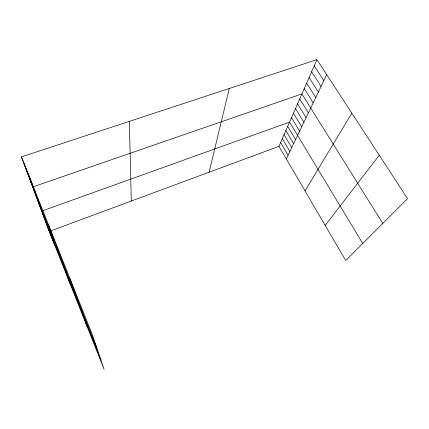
<?xml version="1.0" encoding="UTF-8"?>
<svg xmlns="http://www.w3.org/2000/svg" width="429" height="429" viewBox="0 0 429 429"><rect width="100%" height="100%" fill="white"/><g stroke="black" fill="none" stroke-linecap="round" stroke-linejoin="round"><path stroke-width="0.64" d="M209.137 172.211L229.279 88.487M278.952 146.359L316.929 59.642L407.55 198.616L345.715 260.505L278.952 146.359L51.11 230.732M286.309 158.939L326.721 74.662M305.014 190.921L351.834 113.17M325.193 225.418L379.268 155.239M21.45 156.875L92.181 334.277L104.113 369.358L49.287 231.408L21.45 156.875L316.929 59.642M314.237 65.787L323.852 80.647M311.631 71.745L321.069 86.449M309.094 77.531L318.372 92.085M306.633 83.151L315.744 97.549M304.241 88.615L313.197 102.863M382.775 223.412L301.914 93.924L32.69 186.964L97.083 348.686M299.721 98.938L308.387 112.902M297.581 103.818L306.113 117.643M295.501 108.569L303.898 122.265M293.474 113.197L301.743 126.759M291.495 117.712L299.64 131.145M362.73 243.479L289.57 122.115L41.699 211.089L100.928 359.995M287.693 126.405L295.592 139.581M285.859 130.588L293.645 143.645M284.068 134.674L291.741 147.608M282.325 138.664L289.891 151.475M280.62 142.557L288.079 155.25M23.488 162.328L30.904 180.936M25.456 167.594L32.765 185.945M27.354 172.683L34.567 190.782M29.188 177.601L36.304 195.458M30.968 182.363L37.983 199.978M34.304 191.296L41.141 208.462M35.875 195.495L42.621 212.446M37.393 199.571L44.058 216.313M38.873 203.523L45.453 220.061M40.305 207.363L46.804 223.702M43.05 214.714L49.394 230.673M44.369 218.243L50.638 234.009M45.646 221.67L51.845 237.253M46.89 225.005L53.019 240.412M48.107 228.249L54.161 243.484M28.974 175.74L55.271 246.471M48.397 224.453L70.554 284.926M69.836 278.223L87.135 326.646M129.349 121.369L131.301 201.04"/></g></svg>
